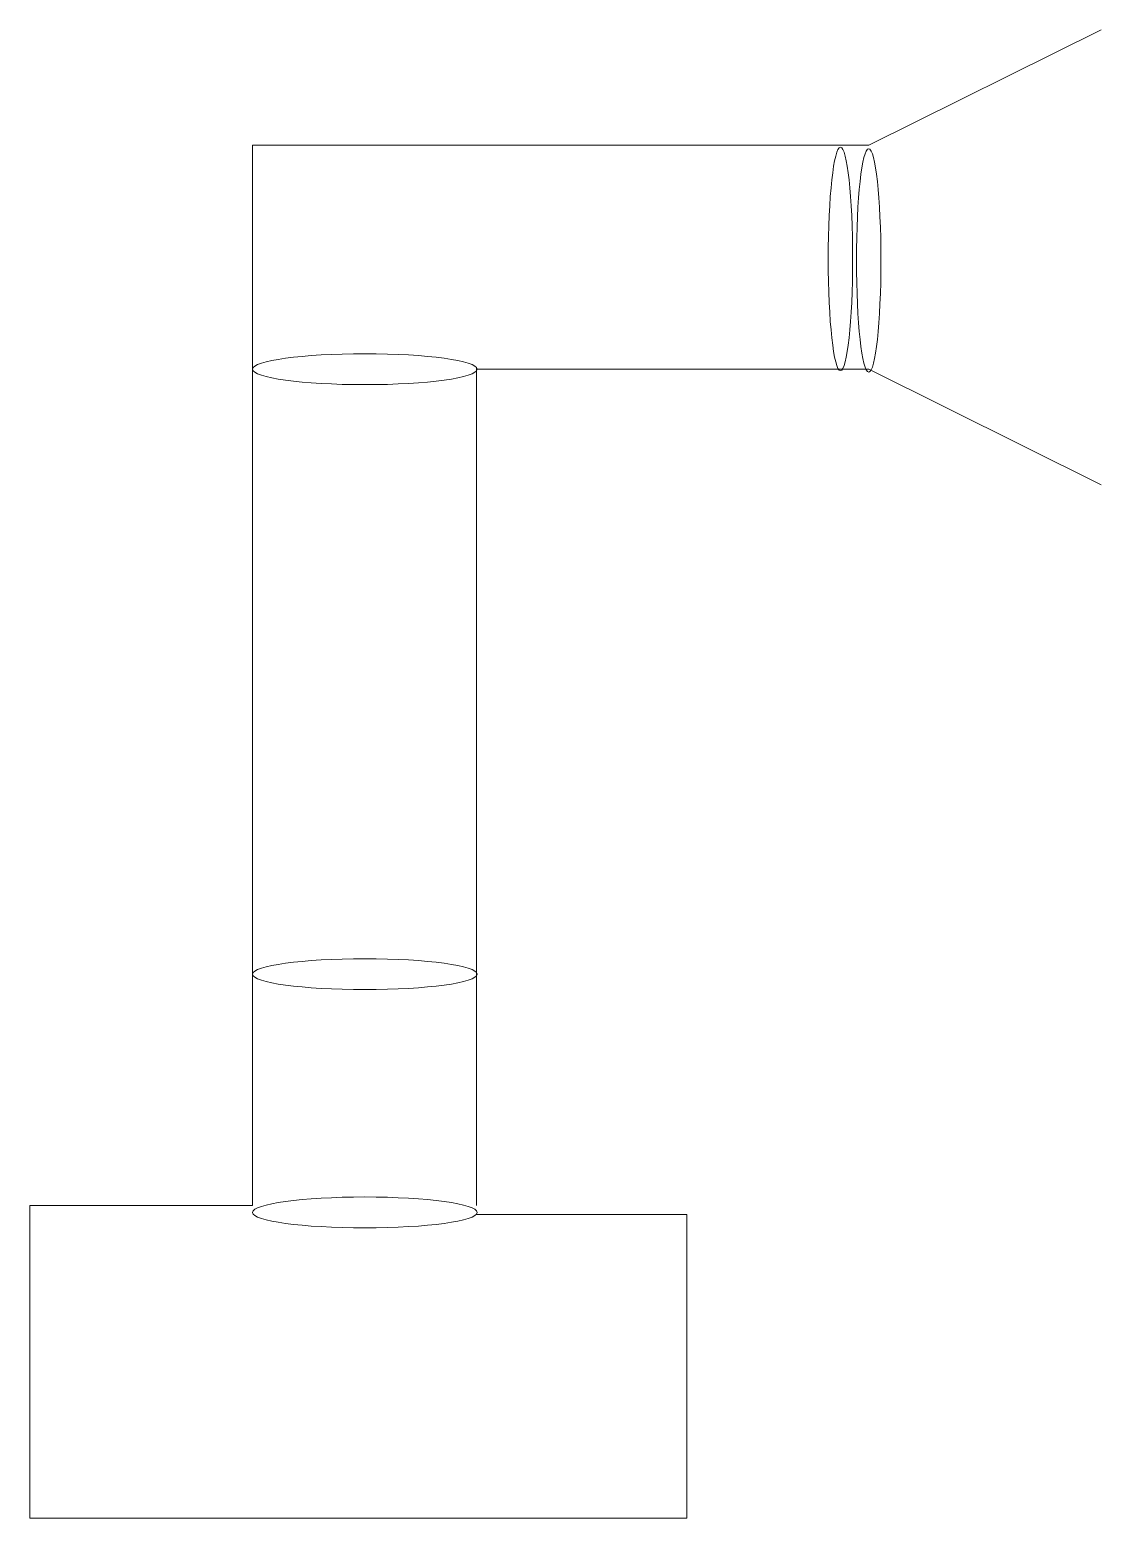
# Model space of a CAD drawing. Header units: inches. Extents: x 28.7 to 66.9, y 294.2 to 347.3.
import ezdxf

# ---------------------------------------------------------------- set-up
doc = ezdxf.new("R2010")
doc.units = ezdxf.units.IN
doc.header["$MEASUREMENT"] = 0
doc.layers.add('E102-2nd-floor-electrical', color=7, linetype='Continuous', lineweight=9)

msp = doc.modelspace()

# ---------------------------------------------------------------- linework, layer by layer
at = {"layer": 'E102-2nd-floor-electrical'}
for p, q in [((66.915, 347.326), (58.614, 343.201)), ((36.614, 343.201), (58.614, 343.201)), ((36.614, 343.201), (36.614, 305.325)), ((36.614, 335.201), (36.614, 305.325)), ((36.614, 335.201), (36.614, 305.325)), ((44.614, 335.251), (44.614, 305.325)), ((44.614, 335.201), (44.631, 335.201)), ((44.631, 335.201), (58.614, 335.201)), ((66.915, 331.076), (58.614, 335.201)), ((36.614, 305.325), (28.661, 305.325)), ((28.661, 305.325), (28.661, 294.158)), ((52.121, 305.004), (44.592, 305.004)), ((52.121, 294.158), (52.121, 305.004)), ((28.661, 294.158), (52.121, 294.158))]:
    msp.add_line(p, q, dxfattribs=at)
at = {"layer": 'E102-2nd-floor-electrical', "extrusion": (0, 0, -1)}
msp.add_ellipse((57.604, 339.14), major_axis=(0, 3.989), ratio=0.109202, start_param=-1.570796, end_param=4.712389, dxfattribs=at)
at = {"layer": 'E102-2nd-floor-electrical'}
msp.add_ellipse((58.614, 339.087), major_axis=(0, 3.989), ratio=0.109202, start_param=-1.570796, end_param=4.712389, dxfattribs=at)
for centre in [(40.623, 335.201), (40.623, 313.591), (40.623, 305.081)]:
    msp.add_ellipse(centre, major_axis=(4.009, 0), ratio=0.137604, dxfattribs=at)

doc.saveas('drawing.dxf')
